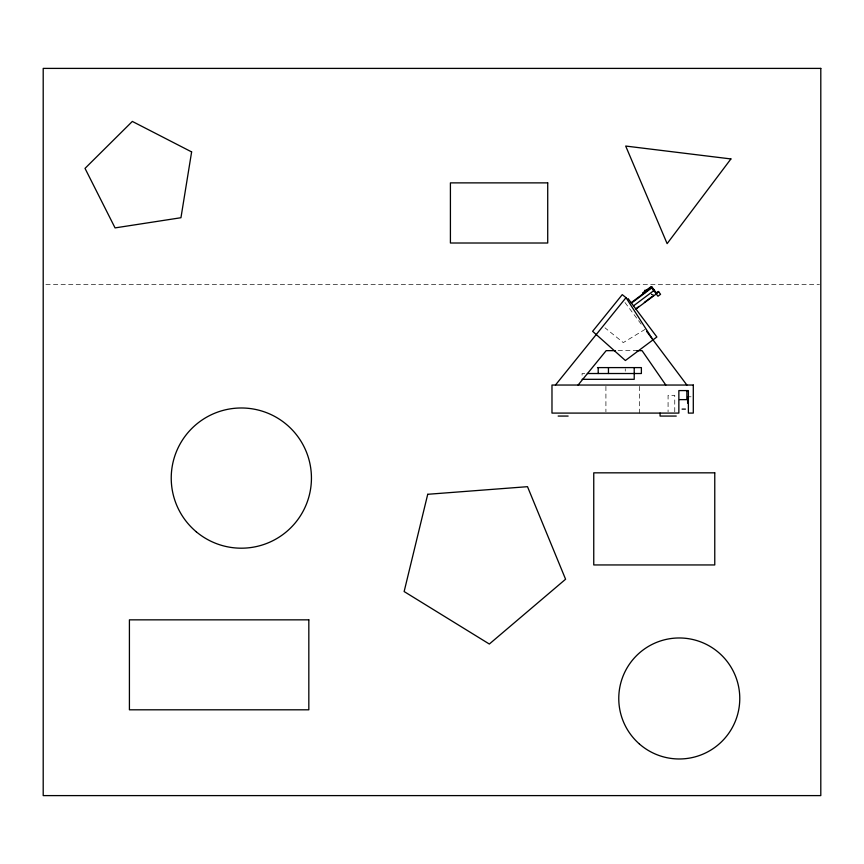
<?xml version="1.0" encoding="UTF-8"?>
<svg xmlns="http://www.w3.org/2000/svg" width="864" height="864" viewBox="0 0 864 864"><rect width="100%" height="100%" fill="white"/><g stroke="black" fill="none" stroke-linecap="round" stroke-linejoin="round"><path stroke-width="0.65" stroke-dasharray="4.32 3.24" d="M645.116 329.357L623.29 342.598L605.005 327.834M45.9 284.429L819.45 284.429M651.186 294.343L653.519 294.343M618.127 350.654L636.736 350.654M584.777 373.518L582.088 373.518L582.088 378.151M687.614 396.781L691.027 396.781M651.154 293.609L652.223 295.024M624.985 302.53L641.801 324.95M674.762 411.815L674.762 395.312L668.077 395.312L668.077 411.815M639.371 386.381L639.371 413.089M625.266 368.788L625.266 371.153M605.912 386.381L605.912 411.75"/><path stroke-width="1.3" d="M555.455 385.042L626.011 297.67L622.253 294.635L592.618 331.322L625.385 360.515L656.878 336.992L628.052 298.566M578.081 385.042L606.172 350.654L615.47 350.654M643.086 293.252L651.737 286.762L656.824 293.533M631.163 302.713L651.985 287.096M631.465 303.113L651.726 287.917M653.195 289.883L653.767 289.462M633.517 305.856L654.34 290.228M655.83 293.393L658.422 291.449L660.56 294.3L657.968 296.233L650.873 286.783L642.784 292.853L643.27 293.512M636.833 308.027L638.971 306.418M644.339 302.4L652.925 295.952M656.068 293.706L658.66 291.773M635.926 309.053L656.262 293.965M647.093 290.315L644.76 290.315L644.76 293.004M636.736 350.654L642.06 350.654L665.809 385.042M597.478 367.6L641.38 367.6L641.38 373.518L587.358 373.518M582.088 379.318L634.219 379.318L634.219 367.6M679.525 399.622L686.869 399.622L686.869 390.582M682.074 409.115L685.422 409.115M558.155 416.059L568.123 416.059M676.253 416.059L660.074 416.059L660.074 413.089M646.607 331.355L686.891 385.042M626.011 297.67L653.011 339.887M687.614 396.781L687.614 403.175M608.45 367.6L608.45 373.518M598.201 367.6L598.201 373.518M191.624 151.913L180.954 217.728L115.063 227.902L85.018 168.383L132.343 121.424L191.624 151.913M427.723 494.294L404.136 591.548L489.337 644.036L565.585 579.226L527.504 486.68L427.723 494.294M730.922 158.944L667.127 243.637L625.687 146.048L730.922 158.944M820.8 68.396L43.2 68.396L43.2 795.604L820.8 795.604L820.8 68.396M547.722 182.876L450.414 182.876L450.414 243.011L547.722 243.011L547.722 182.876M693.295 385.042L551.977 385.042L551.977 413.089L678.856 413.089L678.856 390.582L688.381 390.582L688.381 413.089L693.295 413.089L693.295 385.042M714.766 472.835L593.752 472.835L593.752 564.948L714.766 564.948L714.766 472.835M308.826 619.844L129.416 619.844L129.416 709.808L308.826 709.808L308.826 619.844M196.301 531.814A70.103 70.103 0 0 0 310.381 490.223A70.103 70.103 0 0 0 217.318 412.225A70.103 70.103 0 0 0 196.301 531.814M639.414 744.001A60.512 60.512 0 0 0 738.623 710.23A60.512 60.512 0 0 0 659.772 641.196A60.512 60.512 0 0 0 639.414 744.001"/></g></svg>
